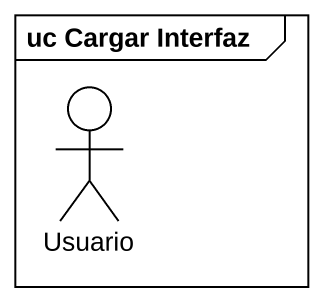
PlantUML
@startuml
mainframe uc Cargar Interfaz
actor Usuario
@enduml
